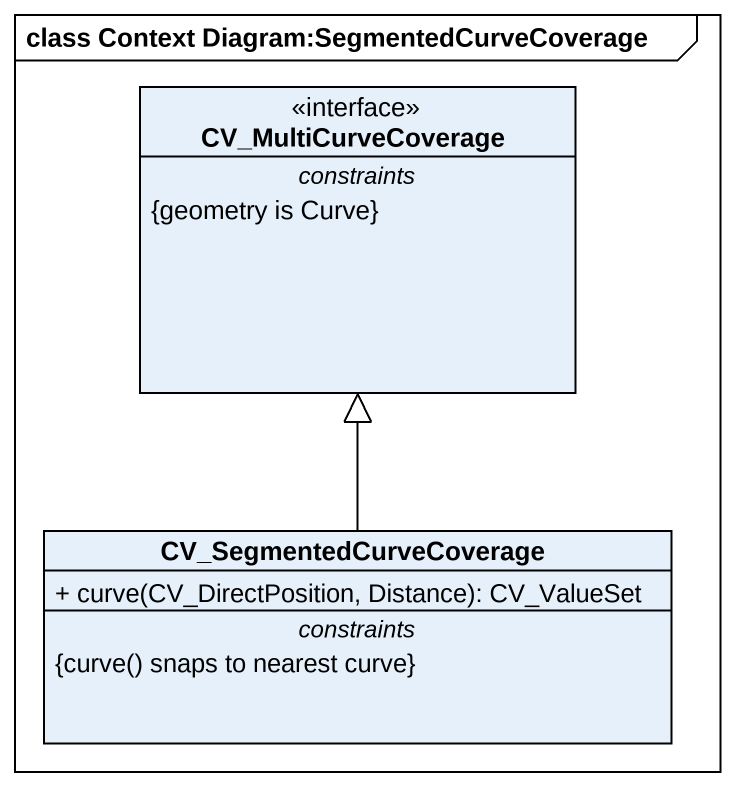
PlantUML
@startuml
mainframe class Context Diagram:SegmentedCurveCoverage
hide circle
hide empty members
skinparam classAttributeIconSize 0
class CV_MultiCurveCoverage <<interface>> {
  -- constraints --
  {geometry is Curve}
}
class CV_SegmentedCurveCoverage {
  + curve(CV_DirectPosition, Distance): CV_ValueSet
  -- constraints --
  {field} {curve() snaps to nearest curve}
}
CV_SegmentedCurveCoverage -up-|> CV_MultiCurveCoverage
@enduml
